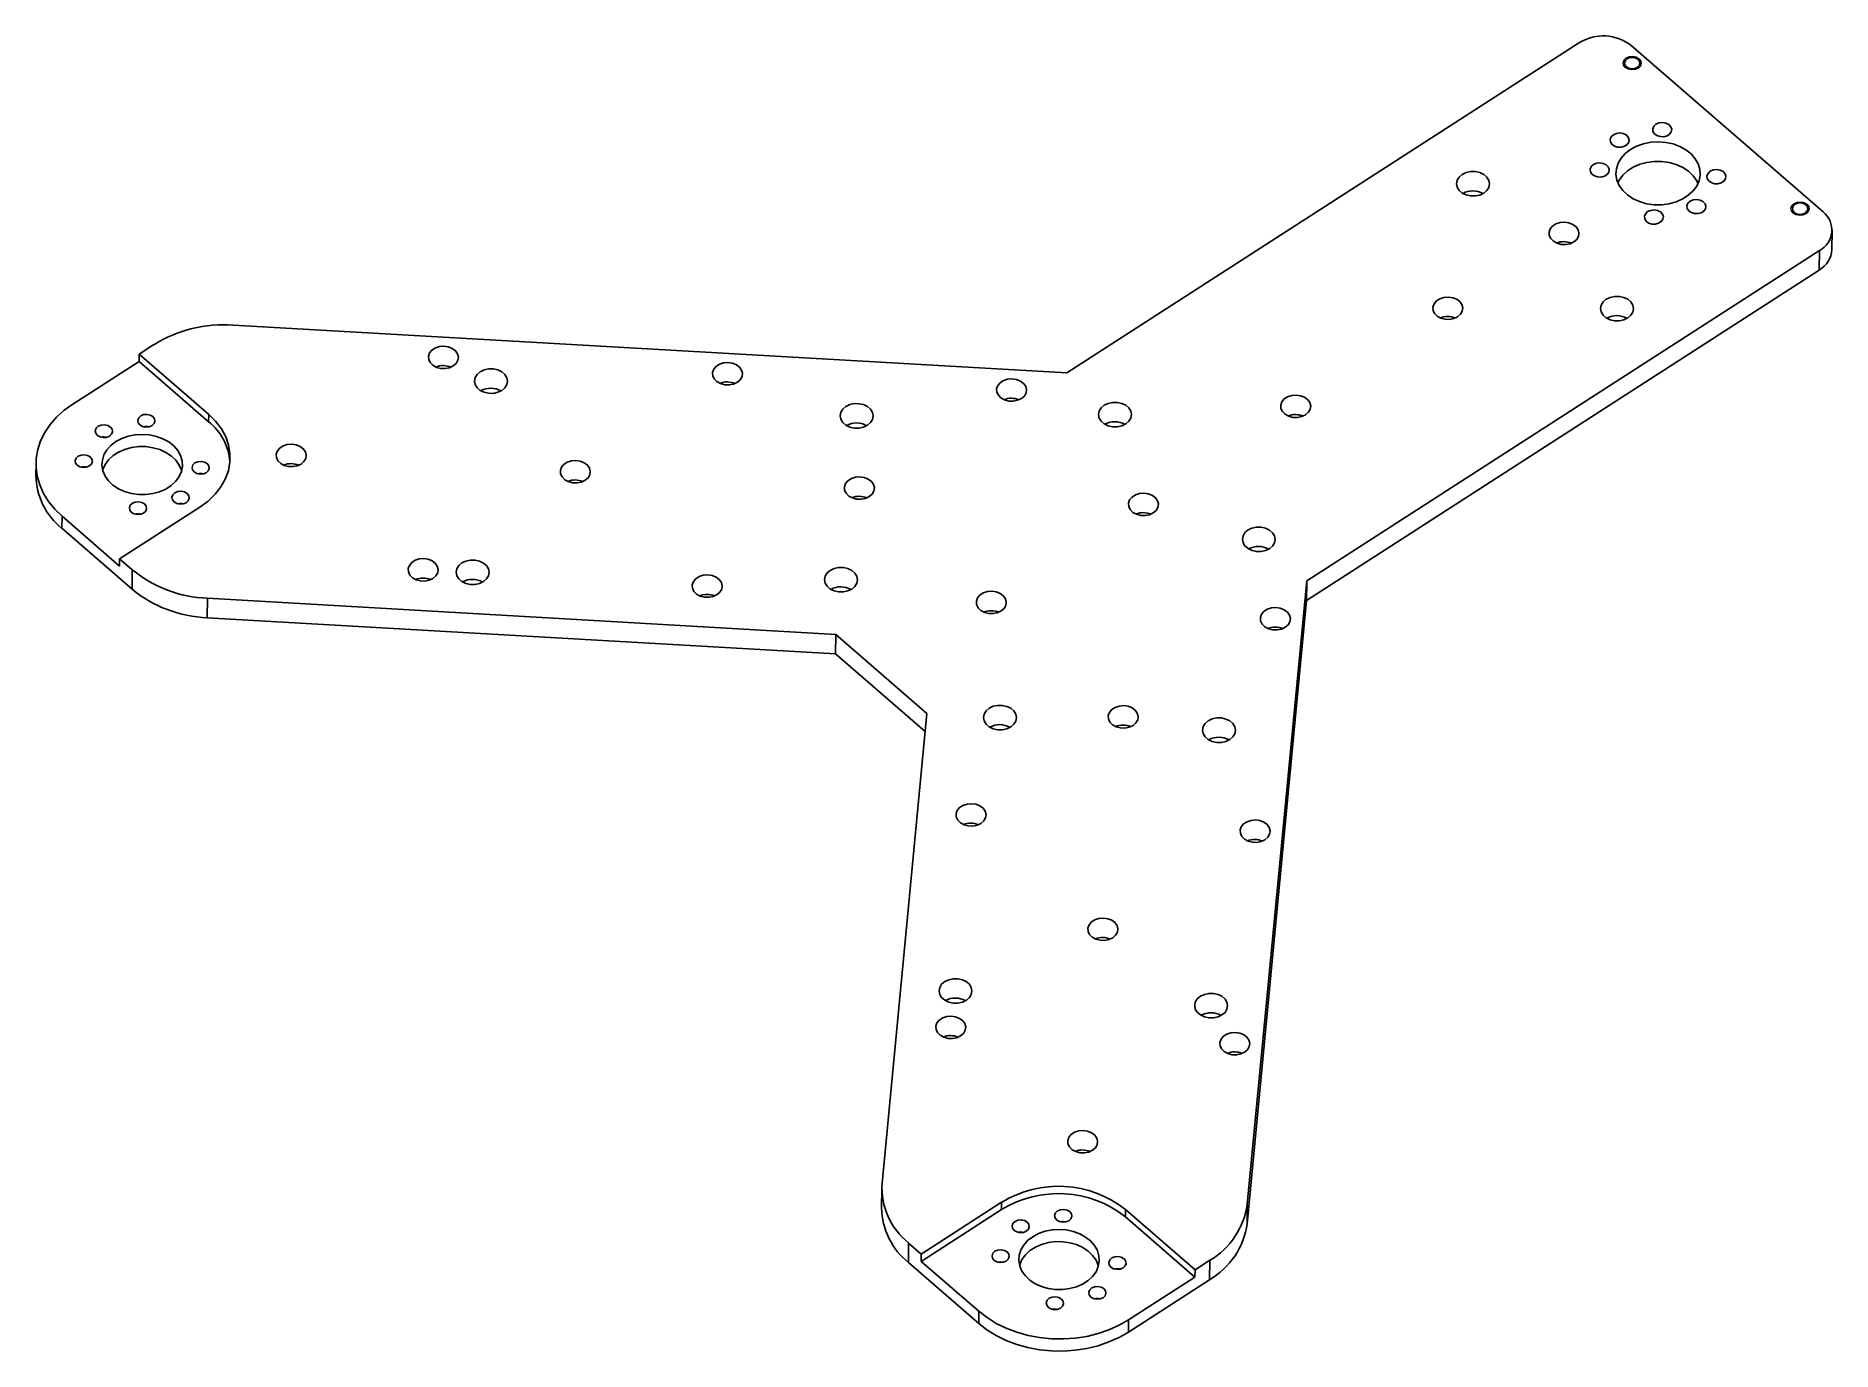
# Paper-space layout 'Feuille2' of a CAD drawing. Header units: millimetres. Extents: x 65 to 310, y 43 to 222.
import ezdxf

# ---------------------------------------------------------------- set-up
doc = ezdxf.new("R2010")
doc.units = ezdxf.units.MM

psp = doc.layouts.new('Feuille2')

# ---------------------------------------------------------------- linework, layer by layer
at = {"color": 7, "linetype": 'Continuous', "lineweight": 25}
for p, q in [((275.43, 221.21), (205.42, 176.1)), ((308.68, 198.09), (282.48, 220.81)), ((309.88, 192.95), (309.9, 195.61)), ((308.18, 192.81), (238.17, 147.7)), ((308.18, 192.81), (308.15, 190.16)), ((308.15, 190.16), (238.14, 145.05)), ((91.61, 182.64), (205.42, 176.1)), ((78.72, 178.68), (80.72, 179.97)), ((78.71, 177.68), (69.65, 171.84)), ((78.71, 177.68), (78.72, 178.68)), ((88.21, 169.45), (78.71, 177.68)), ((88.22, 170.44), (78.72, 178.68)), ((88.21, 169.45), (88.22, 170.44)), ((64.64, 163.74), (64.63, 162.08)), ((76.05, 150.72), (87.01, 157.79)), ((68.17, 154.89), (68.19, 156.54)), ((77.76, 146.57), (68.17, 154.89)), ((68.19, 156.54), (76.05, 149.73)), ((76.05, 150.72), (77.79, 149.22)), ((76.05, 149.73), (76.05, 150.72)), ((77.79, 149.22), (77.76, 146.57)), ((230.05, 62.59), (238.17, 147.7)), ((238.17, 147.7), (238.14, 145.05)), ((88.05, 145.34), (88.03, 142.68)), ((88.05, 145.34), (173.85, 140.41)), ((238.14, 145.05), (230.02, 59.93)), ((173.83, 137.76), (88.03, 142.68)), ((173.85, 140.41), (173.83, 137.76)), ((173.85, 140.41), (186.3, 129.62)), ((186.06, 127.15), (173.83, 137.76)), ((180.17, 65.45), (186.3, 129.62)), ((180.14, 64.73), (180.11, 62.08)), ((196.48, 61.85), (185.52, 54.79)), ((196.49, 62.85), (185.53, 55.79)), ((196.48, 61.85), (196.49, 62.85)), ((213.41, 60.88), (213.42, 61.88)), ((222.91, 53.64), (213.42, 61.88)), ((230.05, 62.59), (230.02, 59.93)), ((222.9, 52.65), (213.41, 60.88)), ((183.8, 57.29), (183.78, 54.63)), ((185.53, 55.79), (183.8, 57.29)), ((193.37, 46.32), (183.78, 54.63)), ((185.52, 54.79), (185.53, 55.79)), ((185.52, 54.79), (193.38, 47.98)), ((222.91, 53.64), (224.91, 54.93)), ((224.91, 54.93), (224.88, 52.27)), ((224.88, 52.27), (213.82, 45.14)), ((213.84, 46.8), (222.9, 52.65)), ((222.9, 52.65), (222.91, 53.64)), ((193.37, 46.32), (193.38, 47.98)), ((213.82, 45.14), (213.84, 46.8))]:
    psp.add_line(p, q, dxfattribs=at)
at = {"color": 7, "linetype": 'Continuous', "lineweight": 18, "flags": 128}
for points in [[(281.66, 217.8), (281.42, 218.12), (281.36, 218.48), (281.49, 218.84), (281.79, 219.12), (282.21, 219.3), (282.7, 219.34), (283.17, 219.25), (283.55, 219.02), (283.79, 218.7), (283.85, 218.34), (283.72, 217.99), (283.42, 217.7), (283, 217.52), (282.52, 217.48), (282.05, 217.58), (281.66, 217.8)], [(304.59, 197.92), (304.34, 198.24), (304.28, 198.6), (304.41, 198.96), (304.71, 199.24), (305.13, 199.42), (305.62, 199.47), (306.09, 199.37), (306.47, 199.14), (306.72, 198.82), (306.78, 198.46), (306.65, 198.11), (306.35, 197.82), (305.92, 197.64), (305.44, 197.6), (304.97, 197.7), (304.59, 197.92)]]:
    psp.add_lwpolyline(points, dxfattribs=at)
at = {"color": 7, "linetype": 'Continuous', "lineweight": 25, "flags": 128}
for points in [[(281.92, 219.01), (281.67, 218.77), (281.56, 218.47), (281.61, 218.17), (281.81, 217.9), (282.14, 217.71), (282.53, 217.63), (282.94, 217.67), (283.29, 217.82), (283.55, 218.06), (283.65, 218.35), (283.6, 218.66), (283.4, 218.92), (283.08, 219.11), (282.68, 219.2), (282.27, 219.16), (281.92, 219.01)], [(280.04, 208.64), (279.75, 208.36), (279.6, 208.02), (279.64, 207.67), (279.84, 207.34), (280.18, 207.09), (280.62, 206.95), (281.1, 206.94), (281.55, 207.06), (281.91, 207.29), (282.14, 207.61), (282.19, 207.96), (282.07, 208.31), (281.79, 208.6), (281.39, 208.8), (280.93, 208.88), (280.45, 208.82), (280.04, 208.64)], [(285.85, 210.07), (285.55, 209.79), (285.41, 209.45), (285.44, 209.09), (285.65, 208.77), (285.99, 208.52), (286.43, 208.38), (286.91, 208.37), (287.36, 208.49), (287.72, 208.72), (287.94, 209.03), (288, 209.39), (287.88, 209.73), (287.6, 210.03), (287.2, 210.22), (286.74, 210.3), (286.26, 210.24), (285.85, 210.07)], [(282.37, 206.63), (281.65, 206.07), (281.08, 205.43), (280.67, 204.73), (280.44, 203.98), (280.39, 203.21), (280.52, 202.44), (280.84, 201.71), (281.32, 201.02), (281.96, 200.42), (282.74, 199.9), (283.62, 199.5), (284.58, 199.22), (285.6, 199.08), (286.63, 199.07), (287.64, 199.2), (288.61, 199.47), (289.5, 199.86), (290.27, 200.36), (290.92, 200.96), (291.41, 201.63), (291.73, 202.36), (291.88, 203.13), (291.83, 203.9), (291.61, 204.65), (291.21, 205.36), (290.64, 206.01), (289.93, 206.57), (289.1, 207.03), (288.18, 207.37), (287.18, 207.59), (286.16, 207.66), (285.13, 207.6), (284.13, 207.4), (283.2, 207.07), (282.37, 206.63)], [(259.4, 203.21), (258.98, 202.85), (258.72, 202.42), (258.63, 201.94), (258.72, 201.47), (258.98, 201.03), (259.4, 200.67), (259.94, 200.41), (260.56, 200.27), (261.2, 200.27), (261.81, 200.4), (262.35, 200.66), (262.77, 201.02), (263.03, 201.45), (263.13, 201.92), (263.03, 202.4), (262.77, 202.84), (262.35, 203.2), (261.81, 203.46), (261.2, 203.6), (260.55, 203.6), (259.94, 203.47), (259.4, 203.21)], [(277.3, 204.56), (277.01, 204.28), (276.86, 203.94), (276.9, 203.58), (277.1, 203.26), (277.44, 203.01), (277.88, 202.87), (278.36, 202.86), (278.81, 202.98), (279.17, 203.21), (279.4, 203.52), (279.45, 203.88), (279.33, 204.23), (279.05, 204.52), (278.65, 204.71), (278.19, 204.79), (277.72, 204.74), (277.3, 204.56)], [(280.65, 202.08), (280.83, 202.43), (281.32, 203.11), (281.97, 203.71), (282.75, 204.21), (283.63, 204.6), (284.6, 204.86), (285.62, 204.99), (286.65, 204.99), (287.66, 204.84), (288.62, 204.56), (289.51, 204.16), (290.28, 203.65), (290.92, 203.04), (291.41, 202.36), (291.59, 201.98)], [(293.26, 203.64), (292.96, 203.36), (292.82, 203.02), (292.85, 202.66), (293.06, 202.34), (293.4, 202.09), (293.84, 201.95), (294.32, 201.94), (294.77, 202.06), (295.13, 202.29), (295.35, 202.61), (295.41, 202.96), (295.29, 203.31), (295.01, 203.6), (294.61, 203.8), (294.15, 203.87), (293.67, 203.82), (293.26, 203.64)], [(290.52, 199.55), (290.22, 199.28), (290.08, 198.94), (290.11, 198.58), (290.32, 198.25), (290.66, 198.01), (291.1, 197.87), (291.58, 197.86), (292.03, 197.97), (292.39, 198.21), (292.61, 198.52), (292.67, 198.88), (292.55, 199.22), (292.27, 199.51), (291.87, 199.71), (291.41, 199.79), (290.93, 199.73), (290.52, 199.55)], [(304.84, 199.13), (304.59, 198.89), (304.48, 198.59), (304.53, 198.29), (304.74, 198.02), (305.06, 197.83), (305.45, 197.75), (305.86, 197.79), (306.22, 197.94), (306.47, 198.18), (306.58, 198.47), (306.53, 198.78), (306.32, 199.04), (306, 199.23), (305.6, 199.32), (305.2, 199.28), (304.84, 199.13)], [(274.64, 194), (275.04, 194.34), (275.28, 194.76), (275.34, 195.22), (275.23, 195.66), (274.94, 196.07), (274.51, 196.39), (273.97, 196.61), (273.36, 196.69), (272.76, 196.64), (272.2, 196.46), (271.74, 196.16), (271.41, 195.78), (271.26, 195.34), (271.28, 194.88), (271.49, 194.45), (271.85, 194.08), (272.34, 193.81), (272.92, 193.65), (273.53, 193.64), (274.12, 193.75), (274.64, 194)], [(284.71, 198.13), (284.42, 197.85), (284.27, 197.51), (284.31, 197.15), (284.51, 196.83), (284.85, 196.58), (285.29, 196.44), (285.77, 196.43), (286.22, 196.55), (286.58, 196.78), (286.81, 197.1), (286.86, 197.45), (286.74, 197.8), (286.46, 198.09), (286.06, 198.29), (285.6, 198.36), (285.13, 198.31), (284.71, 198.13)], [(258.77, 183.77), (259.17, 184.12), (259.41, 184.54), (259.48, 184.99), (259.36, 185.44), (259.07, 185.84), (258.64, 186.17), (258.1, 186.38), (257.5, 186.47), (256.89, 186.42), (256.33, 186.24), (255.87, 185.94), (255.55, 185.55), (255.39, 185.11), (255.41, 184.65), (255.62, 184.22), (255.98, 183.85), (256.48, 183.58), (257.05, 183.43), (257.66, 183.41), (258.25, 183.53), (258.77, 183.77)], [(279.05, 186.17), (278.63, 185.81), (278.37, 185.38), (278.27, 184.9), (278.37, 184.43), (278.63, 183.99), (279.05, 183.63), (279.59, 183.37), (280.2, 183.23), (280.84, 183.23), (281.46, 183.36), (282, 183.62), (282.42, 183.98), (282.68, 184.41), (282.77, 184.89), (282.68, 185.36), (282.42, 185.8), (282, 186.16), (281.46, 186.42), (280.84, 186.56), (280.2, 186.56), (279.59, 186.43), (279.05, 186.17)], [(121.62, 177.06), (122.01, 177.41), (122.25, 177.83), (122.32, 178.28), (122.21, 178.73), (121.92, 179.14), (121.48, 179.46), (120.94, 179.68), (120.34, 179.76), (119.73, 179.71), (119.18, 179.53), (118.71, 179.23), (118.39, 178.84), (118.23, 178.4), (118.26, 177.95), (118.46, 177.51), (118.83, 177.15), (119.32, 176.87), (119.9, 176.72), (120.51, 176.7), (121.1, 176.82), (121.62, 177.06)], [(125.3, 176.27), (124.88, 175.91), (124.61, 175.47), (124.52, 175), (124.61, 174.53), (124.88, 174.09), (125.3, 173.72), (125.84, 173.46), (126.45, 173.33), (127.09, 173.32), (127.71, 173.46), (128.24, 173.71), (128.66, 174.07), (128.93, 174.51), (129.02, 174.98), (128.93, 175.46), (128.66, 175.89), (128.24, 176.26), (127.7, 176.52), (127.09, 176.66), (126.45, 176.66), (125.84, 176.53), (125.3, 176.27)], [(160.41, 174.84), (160.8, 175.18), (161.05, 175.6), (161.11, 176.06), (161, 176.5), (160.71, 176.91), (160.28, 177.23), (159.73, 177.45), (159.13, 177.53), (158.53, 177.48), (157.97, 177.3), (157.51, 177), (157.18, 176.62), (157.03, 176.18), (157.05, 175.72), (157.25, 175.29), (157.62, 174.92), (158.11, 174.65), (158.69, 174.49), (159.3, 174.48), (159.89, 174.59), (160.41, 174.84)], [(199.2, 172.61), (199.6, 172.95), (199.84, 173.37), (199.9, 173.83), (199.79, 174.28), (199.5, 174.68), (199.07, 175), (198.53, 175.22), (197.92, 175.3), (197.32, 175.25), (196.76, 175.07), (196.3, 174.77), (195.97, 174.39), (195.82, 173.95), (195.84, 173.49), (196.05, 173.06), (196.41, 172.69), (196.9, 172.42), (197.48, 172.27), (198.09, 172.25), (198.68, 172.37), (199.2, 172.61)], [(69.65, 171.84), (68.48, 171), (67.45, 170.06), (66.56, 169.05), (65.83, 167.96), (65.27, 166.82), (64.89, 165.64), (64.68, 164.44), (64.66, 163.22), (64.81, 162.01), (65.15, 160.82), (65.66, 159.66), (66.35, 158.55), (67.19, 157.51), (68.19, 156.54)], [(175.23, 171.53), (174.81, 171.17), (174.54, 170.73), (174.45, 170.26), (174.54, 169.78), (174.81, 169.35), (175.23, 168.98), (175.77, 168.72), (176.38, 168.58), (177.02, 168.58), (177.64, 168.71), (178.17, 168.97), (178.59, 169.33), (178.86, 169.77), (178.95, 170.24), (178.86, 170.71), (178.59, 171.15), (178.17, 171.51), (177.64, 171.78), (177.02, 171.91), (176.38, 171.92), (175.77, 171.78), (175.23, 171.53)], [(210.5, 171.7), (210.08, 171.34), (209.81, 170.9), (209.72, 170.43), (209.81, 169.95), (210.08, 169.52), (210.5, 169.15), (211.04, 168.89), (211.65, 168.75), (212.29, 168.75), (212.91, 168.88), (213.44, 169.14), (213.86, 169.5), (214.13, 169.94), (214.22, 170.41), (214.13, 170.88), (213.86, 171.32), (213.44, 171.69), (212.91, 171.95), (212.29, 172.08), (211.65, 172.09), (211.04, 171.95), (210.5, 171.7)], [(237.99, 170.38), (238.39, 170.73), (238.63, 171.14), (238.7, 171.6), (238.58, 172.05), (238.29, 172.45), (237.86, 172.78), (237.32, 172.99), (236.72, 173.08), (236.11, 173.03), (235.55, 172.84), (235.09, 172.55), (234.77, 172.16), (234.61, 171.72), (234.63, 171.26), (234.84, 170.83), (235.2, 170.46), (235.7, 170.19), (236.27, 170.04), (236.88, 170.02), (237.47, 170.14), (237.99, 170.38)], [(78.94, 170.24), (78.66, 169.97), (78.54, 169.64), (78.6, 169.3), (78.82, 169), (79.19, 168.79), (79.63, 168.7), (80.08, 168.74), (80.48, 168.91), (80.76, 169.18), (80.88, 169.51), (80.83, 169.85), (80.6, 170.15), (80.24, 170.36), (79.8, 170.45), (79.34, 170.41), (78.94, 170.24)], [(87.01, 157.79), (88.13, 158.61), (89.09, 159.53), (89.88, 160.54), (90.49, 161.62), (90.91, 162.75), (91.12, 163.91), (91.13, 165.09), (90.93, 166.25), (90.54, 167.39), (89.95, 168.48), (89.17, 169.5), (88.22, 170.44)], [(73.13, 168.82), (72.85, 168.55), (72.73, 168.22), (72.79, 167.88), (73.02, 167.58), (73.38, 167.37), (73.82, 167.27), (74.27, 167.31), (74.67, 167.48), (74.95, 167.75), (75.08, 168.08), (75.02, 168.42), (74.79, 168.72), (74.43, 168.93), (73.99, 169.03), (73.53, 168.98), (73.13, 168.82)], [(75.54, 166.73), (74.86, 166.2), (74.31, 165.59), (73.92, 164.91), (73.7, 164.2), (73.65, 163.46), (73.78, 162.73), (74.08, 162.02), (74.54, 161.37), (75.15, 160.79), (75.89, 160.3), (76.74, 159.92), (77.66, 159.65), (78.63, 159.51), (79.61, 159.5), (80.59, 159.63), (81.51, 159.88), (82.36, 160.25), (83.1, 160.73), (83.72, 161.31), (84.19, 161.95), (84.5, 162.65), (84.64, 163.38), (84.6, 164.12), (84.38, 164.84), (84, 165.52), (83.46, 166.14), (82.78, 166.68), (81.98, 167.12), (81.1, 167.44), (80.15, 167.65), (79.16, 167.72), (78.18, 167.66), (77.23, 167.47), (76.34, 167.16), (75.54, 166.73)], [(70.39, 164.73), (70.11, 164.46), (69.99, 164.13), (70.05, 163.79), (70.28, 163.49), (70.64, 163.28), (71.08, 163.19), (71.53, 163.23), (71.93, 163.4), (72.21, 163.67), (72.34, 164), (72.28, 164.34), (72.05, 164.64), (71.69, 164.85), (71.25, 164.94), (70.79, 164.9), (70.39, 164.73)], [(73.75, 162.83), (73.77, 162.9), (74.08, 163.6), (74.55, 164.25), (75.17, 164.82), (75.91, 165.3), (76.76, 165.67), (77.69, 165.92), (78.66, 166.05), (79.64, 166.04), (80.61, 165.9), (81.53, 165.64), (82.38, 165.25), (83.12, 164.76), (83.73, 164.18), (84.19, 163.53), (84.49, 162.82), (84.52, 162.73)], [(100.84, 163.67), (101.23, 164.02), (101.47, 164.44), (101.54, 164.89), (101.42, 165.34), (101.14, 165.75), (100.7, 166.07), (100.16, 166.28), (99.56, 166.37), (98.95, 166.32), (98.4, 166.14), (97.93, 165.84), (97.61, 165.45), (97.45, 165.01), (97.48, 164.56), (97.68, 164.12), (98.05, 163.76), (98.54, 163.48), (99.12, 163.33), (99.73, 163.31), (100.32, 163.43), (100.84, 163.67)], [(86.35, 163.81), (86.07, 163.54), (85.95, 163.21), (86.01, 162.87), (86.23, 162.58), (86.6, 162.36), (87.04, 162.27), (87.49, 162.31), (87.89, 162.48), (88.17, 162.75), (88.29, 163.08), (88.24, 163.42), (88.01, 163.72), (87.65, 163.93), (87.21, 164.02), (86.75, 163.98), (86.35, 163.81)], [(139.63, 161.45), (140.02, 161.79), (140.27, 162.21), (140.33, 162.66), (140.22, 163.11), (139.93, 163.52), (139.5, 163.84), (138.95, 164.06), (138.35, 164.14), (137.75, 164.09), (137.19, 163.91), (136.73, 163.61), (136.4, 163.23), (136.25, 162.78), (136.27, 162.33), (136.47, 161.9), (136.84, 161.53), (137.33, 161.26), (137.91, 161.1), (138.52, 161.09), (139.11, 161.2), (139.63, 161.45)], [(178.42, 159.22), (178.81, 159.56), (179.06, 159.98), (179.12, 160.44), (179.01, 160.89), (178.72, 161.29), (178.29, 161.61), (177.75, 161.83), (177.14, 161.91), (176.54, 161.86), (175.98, 161.68), (175.52, 161.38), (175.19, 161), (175.04, 160.56), (175.06, 160.1), (175.27, 159.67), (175.63, 159.3), (176.12, 159.03), (176.7, 158.87), (177.31, 158.86), (177.9, 158.97), (178.42, 159.22)], [(83.61, 159.73), (83.33, 159.46), (83.21, 159.13), (83.27, 158.79), (83.49, 158.49), (83.86, 158.28), (84.3, 158.19), (84.75, 158.23), (85.15, 158.39), (85.43, 158.66), (85.55, 158.99), (85.5, 159.34), (85.27, 159.63), (84.91, 159.85), (84.47, 159.94), (84.01, 159.9), (83.61, 159.73)], [(217.21, 156.99), (217.61, 157.33), (217.85, 157.75), (217.92, 158.21), (217.8, 158.66), (217.51, 159.06), (217.08, 159.39), (216.54, 159.6), (215.94, 159.69), (215.33, 159.64), (214.77, 159.45), (214.31, 159.16), (213.98, 158.77), (213.83, 158.33), (213.85, 157.87), (214.06, 157.44), (214.42, 157.07), (214.92, 156.8), (215.49, 156.65), (216.1, 156.63), (216.69, 156.75), (217.21, 156.99)], [(77.8, 158.31), (77.52, 158.04), (77.4, 157.71), (77.46, 157.36), (77.69, 157.07), (78.05, 156.85), (78.49, 156.76), (78.94, 156.8), (79.34, 156.97), (79.62, 157.24), (79.75, 157.57), (79.69, 157.91), (79.46, 158.21), (79.1, 158.42), (78.66, 158.51), (78.2, 158.47), (77.8, 158.31)], [(230.15, 154.66), (229.73, 154.3), (229.46, 153.86), (229.37, 153.39), (229.46, 152.91), (229.73, 152.48), (230.15, 152.11), (230.69, 151.85), (231.3, 151.71), (231.94, 151.71), (232.55, 151.84), (233.09, 152.1), (233.51, 152.46), (233.78, 152.9), (233.87, 153.37), (233.78, 153.85), (233.51, 154.28), (233.09, 154.65), (232.55, 154.91), (231.94, 155.04), (231.3, 155.05), (230.68, 154.91), (230.15, 154.66)], [(118.85, 148.05), (119.24, 148.4), (119.49, 148.82), (119.55, 149.27), (119.44, 149.72), (119.15, 150.13), (118.72, 150.45), (118.17, 150.67), (117.57, 150.75), (116.97, 150.7), (116.41, 150.52), (115.95, 150.22), (115.62, 149.83), (115.47, 149.39), (115.49, 148.94), (115.69, 148.5), (116.06, 148.14), (116.55, 147.86), (117.13, 147.71), (117.74, 147.69), (118.33, 147.81), (118.85, 148.05)], [(122.81, 150.16), (122.39, 149.8), (122.12, 149.37), (122.03, 148.89), (122.12, 148.42), (122.39, 147.98), (122.81, 147.62), (123.34, 147.36), (123.96, 147.22), (124.6, 147.22), (125.21, 147.35), (125.75, 147.61), (126.17, 147.97), (126.44, 148.4), (126.53, 148.87), (126.44, 149.35), (126.17, 149.79), (125.75, 150.15), (125.21, 150.41), (124.6, 150.55), (123.96, 150.55), (123.34, 150.42), (122.81, 150.16)], [(157.64, 145.83), (158.03, 146.17), (158.28, 146.59), (158.34, 147.04), (158.23, 147.49), (157.94, 147.9), (157.51, 148.22), (156.97, 148.44), (156.36, 148.52), (155.76, 148.47), (155.2, 148.29), (154.74, 147.99), (154.41, 147.61), (154.26, 147.16), (154.28, 146.71), (154.49, 146.28), (154.85, 145.91), (155.34, 145.64), (155.92, 145.48), (156.53, 145.47), (157.12, 145.58), (157.64, 145.83)], [(173.09, 149.15), (172.67, 148.79), (172.41, 148.35), (172.32, 147.88), (172.41, 147.4), (172.67, 146.97), (173.09, 146.6), (173.63, 146.34), (174.25, 146.2), (174.89, 146.2), (175.5, 146.33), (176.04, 146.59), (176.46, 146.95), (176.72, 147.39), (176.82, 147.86), (176.72, 148.34), (176.46, 148.77), (176.04, 149.14), (175.5, 149.4), (174.89, 149.53), (174.24, 149.54), (173.63, 149.4), (173.09, 149.15)], [(196.43, 143.6), (196.83, 143.94), (197.07, 144.36), (197.13, 144.82), (197.02, 145.27), (196.73, 145.67), (196.3, 145.99), (195.76, 146.21), (195.16, 146.29), (194.55, 146.24), (193.99, 146.06), (193.53, 145.76), (193.2, 145.38), (193.05, 144.94), (193.07, 144.48), (193.28, 144.05), (193.64, 143.68), (194.14, 143.41), (194.71, 143.26), (195.32, 143.24), (195.91, 143.36), (196.43, 143.6)], [(235.22, 141.37), (235.62, 141.72), (235.86, 142.13), (235.93, 142.59), (235.81, 143.04), (235.52, 143.44), (235.09, 143.77), (234.55, 143.98), (233.95, 144.07), (233.34, 144.02), (232.78, 143.83), (232.32, 143.54), (232, 143.15), (231.84, 142.71), (231.87, 142.25), (232.07, 141.82), (232.43, 141.45), (232.93, 141.18), (233.5, 141.03), (234.11, 141.01), (234.7, 141.13), (235.22, 141.37)], [(194.8, 130.32), (194.38, 129.96), (194.11, 129.53), (194.02, 129.05), (194.11, 128.58), (194.38, 128.14), (194.8, 127.78), (195.34, 127.52), (195.95, 127.38), (196.59, 127.38), (197.21, 127.51), (197.75, 127.77), (198.17, 128.13), (198.43, 128.56), (198.52, 129.04), (198.43, 129.51), (198.16, 129.95), (197.75, 130.31), (197.21, 130.57), (196.59, 130.71), (195.95, 130.71), (195.34, 130.58), (194.8, 130.32)], [(214.44, 127.98), (214.84, 128.32), (215.08, 128.74), (215.15, 129.2), (215.03, 129.65), (214.74, 130.05), (214.31, 130.38), (213.77, 130.59), (213.17, 130.68), (212.56, 130.62), (212, 130.44), (211.54, 130.15), (211.22, 129.76), (211.06, 129.32), (211.09, 128.86), (211.29, 128.43), (211.65, 128.06), (212.15, 127.79), (212.72, 127.64), (213.33, 127.62), (213.92, 127.74), (214.44, 127.98)], [(224.72, 128.6), (224.3, 128.24), (224.04, 127.81), (223.95, 127.34), (224.04, 126.86), (224.3, 126.42), (224.72, 126.06), (225.26, 125.8), (225.88, 125.66), (226.52, 125.66), (227.13, 125.79), (227.67, 126.05), (228.09, 126.41), (228.35, 126.84), (228.45, 127.32), (228.35, 127.79), (228.09, 128.23), (227.67, 128.59), (227.13, 128.85), (226.52, 128.99), (225.88, 128.99), (225.26, 128.86), (224.72, 128.6)], [(193.66, 114.59), (194.06, 114.93), (194.3, 115.35), (194.37, 115.81), (194.25, 116.26), (193.96, 116.66), (193.53, 116.98), (192.99, 117.2), (192.39, 117.28), (191.78, 117.23), (191.22, 117.05), (190.76, 116.75), (190.44, 116.37), (190.28, 115.93), (190.31, 115.47), (190.51, 115.04), (190.87, 114.67), (191.37, 114.4), (191.94, 114.25), (192.55, 114.23), (193.14, 114.34), (193.66, 114.59)], [(232.45, 112.36), (232.85, 112.71), (233.09, 113.12), (233.16, 113.58), (233.04, 114.03), (232.75, 114.43), (232.32, 114.76), (231.78, 114.97), (231.18, 115.06), (230.57, 115.01), (230.01, 114.82), (229.55, 114.53), (229.23, 114.14), (229.07, 113.7), (229.1, 113.24), (229.3, 112.81), (229.67, 112.44), (230.16, 112.17), (230.74, 112.02), (231.35, 112), (231.94, 112.12), (232.45, 112.36)], [(211.67, 98.97), (212.07, 99.31), (212.31, 99.73), (212.38, 100.19), (212.26, 100.64), (211.97, 101.04), (211.54, 101.36), (211, 101.58), (210.4, 101.66), (209.79, 101.61), (209.23, 101.43), (208.77, 101.14), (208.45, 100.75), (208.29, 100.31), (208.32, 99.85), (208.52, 99.42), (208.88, 99.05), (209.38, 98.78), (209.96, 98.63), (210.57, 98.61), (211.16, 98.73), (211.67, 98.97)], [(188.73, 92.99), (188.31, 92.63), (188.04, 92.2), (187.95, 91.72), (188.04, 91.25), (188.31, 90.81), (188.73, 90.45), (189.27, 90.19), (189.88, 90.05), (190.52, 90.05), (191.14, 90.18), (191.68, 90.44), (192.1, 90.8), (192.36, 91.23), (192.45, 91.71), (192.36, 92.18), (192.09, 92.62), (191.68, 92.98), (191.14, 93.24), (190.52, 93.38), (189.88, 93.38), (189.27, 93.25), (188.73, 92.99)], [(223.64, 90.99), (223.22, 90.63), (222.95, 90.19), (222.86, 89.72), (222.95, 89.24), (223.22, 88.81), (223.64, 88.44), (224.18, 88.18), (224.79, 88.04), (225.43, 88.04), (226.05, 88.17), (226.59, 88.43), (227.01, 88.79), (227.27, 89.23), (227.36, 89.7), (227.27, 90.18), (227.01, 90.61), (226.59, 90.98), (226.05, 91.24), (225.43, 91.37), (224.79, 91.38), (224.18, 91.24), (223.64, 90.99)], [(190.89, 85.58), (191.29, 85.92), (191.53, 86.34), (191.6, 86.8), (191.48, 87.25), (191.19, 87.65), (190.76, 87.97), (190.22, 88.19), (189.62, 88.27), (189.01, 88.22), (188.45, 88.04), (187.99, 87.74), (187.67, 87.36), (187.51, 86.92), (187.54, 86.46), (187.74, 86.03), (188.1, 85.66), (188.6, 85.39), (189.18, 85.24), (189.79, 85.22), (190.38, 85.33), (190.89, 85.58)], [(229.68, 83.35), (230.08, 83.69), (230.32, 84.11), (230.39, 84.57), (230.27, 85.02), (229.99, 85.42), (229.55, 85.75), (229.01, 85.96), (228.41, 86.05), (227.8, 86), (227.24, 85.81), (226.78, 85.52), (226.46, 85.13), (226.3, 84.69), (226.33, 84.23), (226.53, 83.8), (226.9, 83.43), (227.39, 83.16), (227.97, 83.01), (228.58, 82.99), (229.17, 83.11), (229.68, 83.35)], [(208.9, 69.96), (209.3, 70.3), (209.54, 70.72), (209.61, 71.18), (209.49, 71.63), (209.21, 72.03), (208.77, 72.35), (208.23, 72.57), (207.63, 72.65), (207.02, 72.6), (206.46, 72.42), (206, 72.12), (205.68, 71.74), (205.52, 71.3), (205.55, 70.84), (205.75, 70.41), (206.12, 70.04), (206.61, 69.77), (207.19, 69.62), (207.8, 69.6), (208.39, 69.72), (208.9, 69.96)], [(204.14, 61.67), (203.86, 61.4), (203.74, 61.07), (203.79, 60.73), (204.02, 60.43), (204.38, 60.22), (204.82, 60.13), (205.28, 60.17), (205.68, 60.34), (205.96, 60.61), (206.08, 60.94), (206.02, 61.28), (205.8, 61.58), (205.43, 61.79), (204.99, 61.88), (204.54, 61.84), (204.14, 61.67)], [(198.33, 60.25), (198.05, 59.98), (197.93, 59.65), (197.98, 59.31), (198.21, 59.01), (198.57, 58.8), (199.02, 58.7), (199.47, 58.75), (199.87, 58.91), (200.15, 59.18), (200.27, 59.51), (200.21, 59.85), (199.99, 60.15), (199.62, 60.37), (199.18, 60.46), (198.73, 60.42), (198.33, 60.25)], [(200.74, 58.16), (200.05, 57.63), (199.51, 57.02), (199.11, 56.35), (198.89, 55.63), (198.84, 54.89), (198.97, 54.16), (199.27, 53.46), (199.74, 52.8), (200.35, 52.22), (201.09, 51.73), (201.93, 51.35), (202.85, 51.08), (203.82, 50.94), (204.81, 50.94), (205.78, 51.06), (206.71, 51.31), (207.55, 51.69), (208.3, 52.17), (208.92, 52.74), (209.39, 53.38), (209.7, 54.08), (209.83, 54.81), (209.79, 55.55), (209.58, 56.27), (209.19, 56.95), (208.65, 57.57), (207.97, 58.11), (207.18, 58.55), (206.29, 58.88), (205.34, 59.08), (204.36, 59.15), (203.38, 59.09), (202.43, 58.9), (201.54, 58.59), (200.74, 58.16)], [(198.94, 54.26), (198.97, 54.33), (199.27, 55.03), (199.75, 55.68), (200.36, 56.25), (201.11, 56.73), (201.96, 57.1), (202.88, 57.35), (203.85, 57.48), (204.84, 57.47), (205.81, 57.33), (206.73, 57.07), (207.57, 56.68), (208.31, 56.19), (208.93, 55.61), (209.39, 54.96), (209.69, 54.26), (209.72, 54.16)], [(195.59, 56.16), (195.31, 55.89), (195.19, 55.56), (195.24, 55.22), (195.47, 54.92), (195.83, 54.71), (196.28, 54.62), (196.73, 54.66), (197.13, 54.83), (197.41, 55.1), (197.53, 55.43), (197.47, 55.77), (197.25, 56.07), (196.88, 56.28), (196.44, 56.37), (195.99, 56.33), (195.59, 56.16)], [(211.55, 55.25), (211.27, 54.98), (211.15, 54.65), (211.2, 54.31), (211.43, 54.01), (211.79, 53.79), (212.23, 53.7), (212.69, 53.74), (213.09, 53.91), (213.37, 54.18), (213.49, 54.51), (213.43, 54.85), (213.21, 55.15), (212.84, 55.36), (212.4, 55.46), (211.95, 55.41), (211.55, 55.25)], [(203, 49.74), (202.72, 49.47), (202.6, 49.14), (202.65, 48.8), (202.88, 48.5), (203.24, 48.29), (203.69, 48.19), (204.14, 48.23), (204.54, 48.4), (204.82, 48.67), (204.94, 49), (204.88, 49.34), (204.66, 49.64), (204.29, 49.85), (203.85, 49.95), (203.4, 49.91), (203, 49.74)], [(208.81, 51.16), (208.53, 50.89), (208.41, 50.56), (208.46, 50.22), (208.69, 49.92), (209.05, 49.71), (209.49, 49.62), (209.95, 49.66), (210.35, 49.83), (210.63, 50.1), (210.75, 50.43), (210.69, 50.77), (210.47, 51.07), (210.1, 51.28), (209.66, 51.37), (209.21, 51.33), (208.81, 51.16)], [(193.38, 47.98), (194.51, 47.1), (195.77, 46.32), (197.13, 45.65), (198.59, 45.1), (200.11, 44.68), (201.69, 44.38), (203.31, 44.22), (204.93, 44.2), (206.55, 44.31), (208.14, 44.55), (209.68, 44.93), (211.16, 45.44), (212.55, 46.06), (213.84, 46.8)], [(213.82, 45.14), (212.53, 44.4), (211.14, 43.78), (209.67, 43.27), (208.13, 42.89), (206.54, 42.65), (204.92, 42.54), (203.29, 42.56), (201.68, 42.72), (200.1, 43.02), (198.57, 43.44), (197.12, 43.99), (195.75, 44.66), (194.5, 45.44), (193.37, 46.32)]]:
    psp.add_lwpolyline(points, dxfattribs=at)
at = {"color": 7, "linetype": 'Continuous', "lineweight": 25}
for centre, radius, start, end in [((278.66, 215.95), 6.18, 51.8262, 121.5986), ((260.84, 198.14), 2.83, 60.2049, 118.7425), ((306.71, 195.61), 3.16, 297.5965, 51.5), ((273.26, 191.4), 2.64, 66.5931, 112.3542), ((306.46, 193.13), 3.42, 299.6554, 356.9619), ((90.33, 164.32), 18.36, 85.9881, 121.5534), ((257.39, 181.17), 2.64, 66.5931, 112.3542), ((280.49, 181.1), 2.83, 60.2049, 118.7425), ((120.24, 174.47), 2.64, 66.5931, 112.3542), ((159.03, 172.24), 2.64, 66.5931, 112.3542), ((126.74, 171.19), 2.83, 60.2049, 118.7425), ((197.82, 170.01), 2.64, 66.5931, 112.3542), ((83.25, 163.29), 7.91, 5.1063, 51.1727), ((176.67, 166.45), 2.83, 60.2049, 118.7425), ((211.94, 166.62), 2.83, 60.2049, 118.7425), ((236.61, 167.78), 2.64, 66.5931, 112.3542), ((73.88, 165.83), 1.54, 74.8602, 104.0872), ((79.69, 167.25), 1.54, 74.8602, 104.0872), ((73.97, 162.21), 9.34, 180.7924, 231.6431), ((71.14, 161.74), 1.54, 74.8602, 104.0872), ((87.1, 160.83), 1.54, 74.8602, 104.0872), ((99.46, 161.08), 2.64, 66.5931, 112.3542), ((138.25, 158.85), 2.64, 66.5931, 112.3542), ((84.36, 156.74), 1.54, 74.8602, 104.0872), ((177.04, 156.62), 2.64, 66.5931, 112.3542), ((215.83, 154.39), 2.64, 66.5931, 112.3542), ((78.55, 155.32), 1.54, 74.8602, 104.0872), ((231.58, 149.58), 2.83, 60.2049, 118.7425), ((88.71, 162.58), 17.25, 230.7232, 267.8234), ((117.47, 145.46), 2.64, 66.5931, 112.3542), ((124.24, 145.09), 2.83, 60.2049, 118.7425), ((88.68, 159.92), 17.25, 230.7232, 267.8234), ((156.26, 143.23), 2.64, 66.5931, 112.3542), ((174.53, 144.07), 2.83, 60.2049, 118.7425), ((195.05, 141), 2.64, 66.5931, 112.3542), ((233.84, 138.77), 2.64, 66.5931, 112.3542), ((196.24, 125.25), 2.83, 60.2049, 118.7425), ((213.06, 125.38), 2.64, 66.5931, 112.3542), ((226.16, 123.53), 2.83, 60.2049, 118.7425), ((192.28, 111.99), 2.64, 66.5931, 112.3542), ((231.07, 109.76), 2.64, 66.5931, 112.3542), ((210.29, 96.37), 2.64, 66.5931, 112.3542), ((190.17, 87.92), 2.83, 60.2049, 118.7425), ((225.08, 85.91), 2.83, 60.2049, 118.7425), ((189.51, 82.98), 2.64, 66.5931, 112.3542), ((228.31, 80.75), 2.64, 66.5931, 112.3542), ((207.53, 67.36), 2.64, 66.5931, 112.3542), ((189.81, 64.84), 9.65, 176.3857, 231.5251), ((204.25, 49.23), 14.82, 51.8262, 121.5986), ((204.25, 50.22), 14.82, 51.8262, 121.5986), ((189.87, 62.26), 9.76, 181.0614, 231.3741), ((219.61, 64.03), 10.53, 300.1836, 352.1211), ((204.89, 58.68), 1.54, 74.8602, 104.0872), ((219.59, 61.38), 10.53, 300.1836, 352.1211), ((199.08, 57.26), 1.54, 74.8602, 104.0872), ((196.34, 53.17), 1.54, 74.8602, 104.0872), ((212.3, 52.26), 1.54, 74.8602, 104.0872), ((209.56, 48.17), 1.54, 74.8602, 104.0872), ((203.75, 46.75), 1.54, 74.8602, 104.0872)]:
    psp.add_arc(centre, radius, start, end, dxfattribs=at)

doc.saveas('drawing.dxf')
